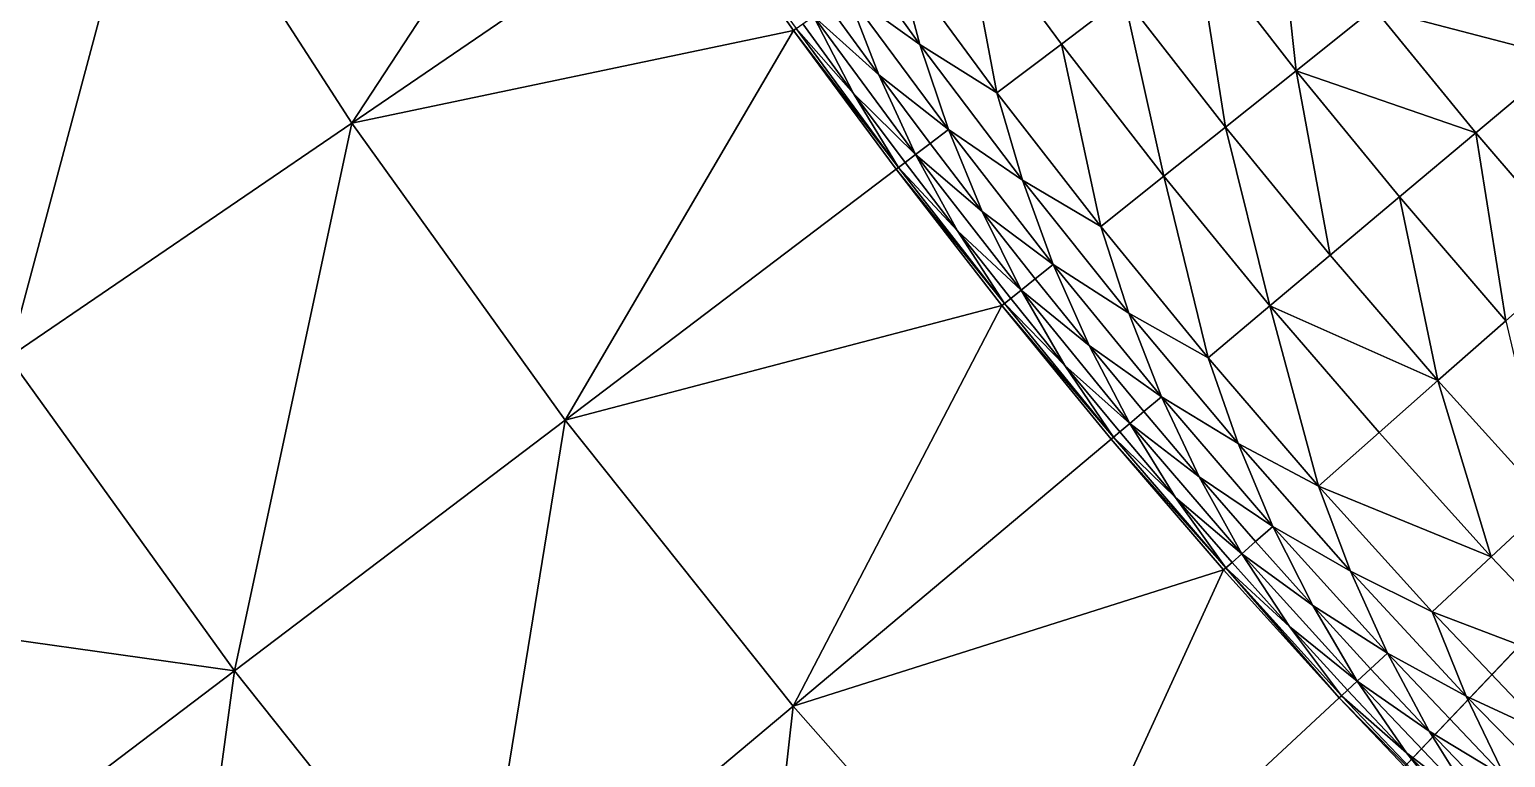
# Model space of a CAD drawing. Header units: millimetres. Extents: x -3250 to 8000, y -3250 to 3250.
# Drawn here: x -2306 to -1773, y -1722 to -1459 of the extents above; entities that cross this region are included whole.
import ezdxf

# ---------------------------------------------------------------- set-up
doc = ezdxf.new("R2010")
doc.units = ezdxf.units.MM
doc.header["$MEASUREMENT"] = 0
doc.layers.add('MESH_3D', color=2, linetype='CONTINUOUS')

msp = doc.modelspace()

# ---------------------------------------------------------------- linework, layer by layer
at = {"layer": 'MESH_3D'}
for points in [[(2150.48, 2436.79, 32500), (-3128.53, 880.23, 32500), (-2326.57, -2269.27, 32500)], [(2150.48, 2436.79, 32500), (-2326.57, -2269.27, 32500), (3105.61, 957.95, 32500)], [(3105.61, 957.95, 32500), (-2326.57, -2269.27, 32500), (-1962.36, -2590.68, 32500)], [(3105.61, 957.95, 32500), (-1962.36, -2590.68, 32500), (-1625, -2814.58, 32500)], [(-2389.21, -1460.02, 24400), (-2327.29, -1267.37, 24200), (-2261.22, -1381.8, 24200)], [(-2189.53, -1492.8, 24200), (-2261.22, -1381.8, 24200), (-2100.06, -1356.37, 24000)], [(-2189.53, -1492.8, 24200), (-2100.06, -1356.37, 24000), (-2065.6, -1408.3, 24000)], [(-2313.47, -1577.3, 24400), (-2389.21, -1460.02, 24400), (-2261.22, -1381.8, 24200)], [(-2313.47, -1577.3, 24400), (-2261.22, -1381.8, 24200), (-2189.53, -1492.8, 24200)], [(-2189.53, -1492.8, 24200), (-2065.6, -1408.3, 24000), (-2029.85, -1459.36, 24000)], [(-2028.89, -1458.67, -38.42), (-2029.85, -1459.36), (-2065.6, -1408.3)], [(-2065.6, -1408.3, 24000), (-2065.6, -1408.3), (-2029.85, -1459.36)], [(-2029.85, -1459.36, 24000), (-2065.6, -1408.3, 24000), (-2029.85, -1459.36)], [(-1848.19, -1473.88, -406.77), (-1884.36, -1427.35, -406.77), (-1855.68, -1405.62, -455.71)], [(-1848.19, -1473.88, -406.77), (-1855.68, -1405.62, -455.71), (-1820.06, -1451.45, -455.71)], [(-1984.19, -1464.4, -205.25), (-2020.08, -1414.48, -205.25), (-1992.68, -1432.64, -238.11)], [(-1984.19, -1464.4, -205.25), (-2010.57, -1445.5, -171.85), (-2020.08, -1414.48, -205.25)], [(-1956.34, -1481.87, -238.11), (-1992.68, -1432.64, -238.11), (-1968.97, -1415.6, -303.82)], [(-1933.07, -1464.24, -303.82), (-1968.97, -1415.6, -303.82), (-1910.43, -1447.1, -355.73)], [(-1956.34, -1481.87, -238.11), (-1968.97, -1415.6, -303.82), (-1933.07, -1464.24, -303.82)], [(-1873.76, -1494.27, -355.73), (-1910.43, -1447.1, -355.73), (-1884.36, -1427.35, -406.77)], [(-1873.76, -1494.27, -355.73), (-1884.36, -1427.35, -406.77), (-1848.19, -1473.88, -406.77)], [(-1820.06, -1451.45, -455.71), (-1787.22, -1425.26, -506.08), (-1751.13, -1469.38, -506.08)], [(-1751.13, -1469.38, -506.08), (-1787.22, -1425.26, -506.08), (-1721.78, -1444.74, -547.31)], [(-1984.19, -1464.4, -205.25), (-1992.68, -1432.64, -238.11), (-1956.34, -1481.87, -238.11)], [(-1999.07, -1475.38, -138.74), (-2017.3, -1450.34, -138.74), (-2010.57, -1445.5, -171.85)], [(-1984.19, -1464.4, -205.25), (-1973.91, -1495.18, -171.85), (-2010.57, -1445.5, -171.85)], [(-1999.07, -1475.38, -138.74), (-2010.57, -1445.5, -171.85), (-1973.91, -1495.18, -171.85)], [(-1999.07, -1475.38, -138.74), (-2022.64, -1454.18, -105.25), (-2017.3, -1450.34, -138.74)], [(-1895.97, -1511.98, -303.82), (-1933.07, -1464.24, -303.82), (-1910.43, -1447.1, -355.73)], [(-1895.97, -1511.98, -303.82), (-1910.43, -1447.1, -355.73), (-1873.76, -1494.27, -355.73)], [(-2008.16, -1482.09, -71.93), (-2026.48, -1456.94, -71.93), (-2022.64, -1454.18, -105.25)], [(-1999.07, -1475.38, -138.74), (-1985.75, -1504.15, -105.25), (-2022.64, -1454.18, -105.25)], [(-2008.16, -1482.09, -71.93), (-2022.64, -1454.18, -105.25), (-1985.75, -1504.15, -105.25)], [(-1848.19, -1473.88, -406.77), (-1820.06, -1451.45, -455.71), (-1783.31, -1496.37, -455.71)], [(-1783.31, -1496.37, -455.71), (-1820.06, -1451.45, -455.71), (-1751.13, -1469.38, -506.08)], [(-2112.4, -1600.08, 24200), (-2189.53, -1492.8, 24200), (-2029.85, -1459.36, 24000)], [(-2112.4, -1600.08, 24200), (-2029.85, -1459.36, 24000), (-1992.83, -1509.51, 24000)], [(-1991.89, -1508.8, -38.42), (-2029.85, -1459.36), (-2028.89, -1458.67, -38.42)], [(-1991.89, -1508.8, -38.42), (-1992.83, -1509.51), (-2029.85, -1459.36)], [(-1992.83, -1509.51, 24000), (-2029.85, -1459.36, 24000), (-2029.85, -1459.36)], [(-1992.83, -1509.51, 24000), (-2029.85, -1459.36), (-1992.83, -1509.51)], [(-2008.16, -1482.09, -71.93), (-2028.89, -1458.67, -38.42), (-2026.48, -1456.94, -71.93)], [(-2008.16, -1482.09, -71.93), (-1991.89, -1508.8, -38.42), (-2028.89, -1458.67, -38.42)], [(-1947.07, -1513.41, -205.25), (-1973.91, -1495.18, -171.85), (-1984.19, -1464.4, -205.25)], [(-1947.07, -1513.41, -205.25), (-1984.19, -1464.4, -205.25), (-1956.34, -1481.87, -238.11)], [(-1918.79, -1530.18, -238.11), (-1956.34, -1481.87, -238.11), (-1933.07, -1464.24, -303.82)], [(-1918.79, -1530.18, -238.11), (-1933.07, -1464.24, -303.82), (-1895.97, -1511.98, -303.82)], [(-1745.45, -1540.36, -455.71), (-1783.31, -1496.37, -455.71), (-1751.13, -1469.38, -506.08)], [(-1980.52, -1500.18, -138.74), (-1985.75, -1504.15, -105.25), (-1999.07, -1475.38, -138.74)], [(-1980.52, -1500.18, -138.74), (-1999.07, -1475.38, -138.74), (-1973.91, -1495.18, -171.85)], [(-1835.92, -1540.52, -355.73), (-1873.76, -1494.27, -355.73), (-1848.19, -1473.88, -406.77)], [(-1810.87, -1519.5, -406.77), (-1848.19, -1473.88, -406.77), (-1783.31, -1496.37, -455.71)], [(-1835.92, -1540.52, -355.73), (-1848.19, -1473.88, -406.77), (-1810.87, -1519.5, -406.77)], [(-1989.53, -1507.01, -71.93), (-2008.16, -1482.09, -71.93), (-1985.75, -1504.15, -105.25)], [(-1989.53, -1507.01, -71.93), (-1991.89, -1508.8, -38.42), (-2008.16, -1482.09, -71.93)], [(-1947.07, -1513.41, -205.25), (-1956.34, -1481.87, -238.11), (-1918.79, -1530.18, -238.11)], [(-2231.97, -1690.65, 24400), (-2313.47, -1577.3, 24400), (-2189.53, -1492.8, 24200)], [(-2231.97, -1690.65, 24400), (-2189.53, -1492.8, 24200), (-2112.4, -1600.08, 24200)], [(-1961.66, -1524.76, -138.74), (-1980.52, -1500.18, -138.74), (-1973.91, -1495.18, -171.85)], [(-1947.07, -1513.41, -205.25), (-1936.02, -1543.92, -171.85), (-1973.91, -1495.18, -171.85)], [(-1961.66, -1524.76, -138.74), (-1973.91, -1495.18, -171.85), (-1936.02, -1543.92, -171.85)], [(-1857.68, -1558.78, -303.82), (-1895.97, -1511.98, -303.82), (-1873.76, -1494.27, -355.73)], [(-1857.68, -1558.78, -303.82), (-1873.76, -1494.27, -355.73), (-1835.92, -1540.52, -355.73)], [(-1772.43, -1564.18, -406.77), (-1810.87, -1519.5, -406.77), (-1783.31, -1496.37, -455.71)], [(-1772.43, -1564.18, -406.77), (-1783.31, -1496.37, -455.71), (-1745.45, -1540.36, -455.71)], [(-1970.59, -1531.69, -71.93), (-1989.53, -1507.01, -71.93), (-1985.75, -1504.15, -105.25)], [(-1961.66, -1524.76, -138.74), (-1985.75, -1504.15, -105.25), (-1980.52, -1500.18, -138.74)], [(-1961.66, -1524.76, -138.74), (-1947.64, -1553.19, -105.25), (-1985.75, -1504.15, -105.25)], [(-1970.59, -1531.69, -71.93), (-1985.75, -1504.15, -105.25), (-1947.64, -1553.19, -105.25)], [(-2112.4, -1600.08, 24200), (-1992.83, -1509.51, 24000), (-1954.58, -1558.72, 24000)], [(-1953.66, -1557.99, -38.42), (-1992.83, -1509.51), (-1991.89, -1508.8, -38.42)], [(-1953.66, -1557.99, -38.42), (-1954.58, -1558.72), (-1992.83, -1509.51)], [(-1954.58, -1558.72, 24000), (-1992.83, -1509.51, 24000), (-1992.83, -1509.51)], [(-1954.58, -1558.72, 24000), (-1992.83, -1509.51), (-1954.58, -1558.72)], [(-1970.59, -1531.69, -71.93), (-1991.89, -1508.8, -38.42), (-1989.53, -1507.01, -71.93)], [(-1970.59, -1531.69, -71.93), (-1953.66, -1557.99, -38.42), (-1991.89, -1508.8, -38.42)], [(-1908.73, -1561.48, -205.25), (-1947.07, -1513.41, -205.25), (-1918.79, -1530.18, -238.11)], [(-1908.73, -1561.48, -205.25), (-1936.02, -1543.92, -171.85), (-1947.07, -1513.41, -205.25)], [(-1880.05, -1577.55, -238.11), (-1918.79, -1530.18, -238.11), (-1895.97, -1511.98, -303.82)], [(-1880.05, -1577.55, -238.11), (-1895.97, -1511.98, -303.82), (-1857.68, -1558.78, -303.82)], [(-1796.95, -1585.82, -355.73), (-1835.92, -1540.52, -355.73), (-1810.87, -1519.5, -406.77)], [(-1796.95, -1585.82, -355.73), (-1810.87, -1519.5, -406.77), (-1772.43, -1564.18, -406.77)], [(-1942.5, -1549.09, -138.74), (-1947.64, -1553.19, -105.25), (-1961.66, -1524.76, -138.74)], [(-1942.5, -1549.09, -138.74), (-1961.66, -1524.76, -138.74), (-1936.02, -1543.92, -171.85)], [(-1908.73, -1561.48, -205.25), (-1918.79, -1530.18, -238.11), (-1880.05, -1577.55, -238.11)], [(-1951.34, -1556.14, -71.93), (-1953.66, -1557.99, -38.42), (-1970.59, -1531.69, -71.93)], [(-1951.34, -1556.14, -71.93), (-1970.59, -1531.69, -71.93), (-1947.64, -1553.19, -105.25)], [(-1857.68, -1558.78, -303.82), (-1835.92, -1540.52, -355.73), (-1796.95, -1585.82, -355.73)], [(-1923.04, -1573.19, -138.74), (-1942.5, -1549.09, -138.74), (-1936.02, -1543.92, -171.85)], [(-1908.73, -1561.48, -205.25), (-1896.93, -1591.71, -171.85), (-1936.02, -1543.92, -171.85)], [(-1923.04, -1573.19, -138.74), (-1936.02, -1543.92, -171.85), (-1896.93, -1591.71, -171.85)], [(-1923.04, -1573.19, -138.74), (-1947.64, -1553.19, -105.25), (-1942.5, -1549.09, -138.74)], [(-1931.79, -1580.35, -71.93), (-1953.66, -1557.99, -38.42), (-1951.34, -1556.14, -71.93)], [(-1931.79, -1580.35, -71.93), (-1951.34, -1556.14, -71.93), (-1947.64, -1553.19, -105.25)], [(-1923.04, -1573.19, -138.74), (-1908.31, -1601.26, -105.25), (-1947.64, -1553.19, -105.25)], [(-1931.79, -1580.35, -71.93), (-1947.64, -1553.19, -105.25), (-1908.31, -1601.26, -105.25)], [(-2030.02, -1703.39, 24200), (-2112.4, -1600.08, 24200), (-1954.58, -1558.72, 24000)], [(-2030.02, -1703.39, 24200), (-1954.58, -1558.72, 24000), (-1915.11, -1606.97, 24000)], [(-1914.21, -1606.21, -38.42), (-1954.58, -1558.72), (-1953.66, -1557.99, -38.42)], [(-1914.21, -1606.21, -38.42), (-1915.11, -1606.97), (-1954.58, -1558.72)], [(-1915.11, -1606.97, 24000), (-1954.58, -1558.72, 24000), (-1954.58, -1558.72)], [(-1915.11, -1606.97, 24000), (-1954.58, -1558.72), (-1915.11, -1606.97)], [(-1931.79, -1580.35, -71.93), (-1914.21, -1606.21, -38.42), (-1953.66, -1557.99, -38.42)], [(-1869.21, -1608.58, -205.25), (-1908.73, -1561.48, -205.25), (-1880.05, -1577.55, -238.11)], [(-1869.21, -1608.58, -205.25), (-1896.93, -1591.71, -171.85), (-1908.73, -1561.48, -205.25)], [(-1840.13, -1623.93, -238.11), (-1880.05, -1577.55, -238.11), (-1857.68, -1558.78, -303.82)], [(-1818.24, -1604.61, -303.82), (-1857.68, -1558.78, -303.82), (-1796.95, -1585.82, -355.73)], [(-1840.13, -1623.93, -238.11), (-1857.68, -1558.78, -303.82), (-1818.24, -1604.61, -303.82)], [(-1756.85, -1630.12, -355.73), (-1796.95, -1585.82, -355.73), (-1772.43, -1564.18, -406.77)], [(-1903.28, -1597.04, -138.74), (-1923.04, -1573.19, -138.74), (-1896.93, -1591.71, -171.85)], [(-1903.28, -1597.04, -138.74), (-1908.31, -1601.26, -105.25), (-1923.04, -1573.19, -138.74)], [(-2437.4, -1661.79, 24600), (-2313.47, -1577.3, 24400), (-2231.97, -1690.65, 24400)], [(-1869.21, -1608.58, -205.25), (-1880.05, -1577.55, -238.11), (-1840.13, -1623.93, -238.11)], [(-1911.94, -1604.31, -71.93), (-1931.79, -1580.35, -71.93), (-1908.31, -1601.26, -105.25)], [(-1911.94, -1604.31, -71.93), (-1914.21, -1606.21, -38.42), (-1931.79, -1580.35, -71.93)], [(-1777.67, -1649.44, -303.82), (-1818.24, -1604.61, -303.82), (-1796.95, -1585.82, -355.73)], [(-1777.67, -1649.44, -303.82), (-1796.95, -1585.82, -355.73), (-1756.85, -1630.12, -355.73)], [(-1883.22, -1620.64, -138.74), (-1903.28, -1597.04, -138.74), (-1896.93, -1591.71, -171.85)], [(-1869.21, -1608.58, -205.25), (-1856.65, -1638.51, -171.85), (-1896.93, -1591.71, -171.85)], [(-1883.22, -1620.64, -138.74), (-1896.93, -1591.71, -171.85), (-1856.65, -1638.51, -171.85)], [(-2144.92, -1799.81, 24400), (-2231.97, -1690.65, 24400), (-2112.4, -1600.08, 24200)], [(-2144.92, -1799.81, 24400), (-2112.4, -1600.08, 24200), (-2030.02, -1703.39, 24200)], [(-1883.22, -1620.64, -138.74), (-1908.31, -1601.26, -105.25), (-1903.28, -1597.04, -138.74)], [(-1891.79, -1628.02, -71.93), (-1914.21, -1606.21, -38.42), (-1911.94, -1604.31, -71.93)], [(-1891.79, -1628.02, -71.93), (-1911.94, -1604.31, -71.93), (-1908.31, -1601.26, -105.25)], [(-1883.22, -1620.64, -138.74), (-1867.8, -1648.34, -105.25), (-1908.31, -1601.26, -105.25)], [(-1891.79, -1628.02, -71.93), (-1908.31, -1601.26, -105.25), (-1867.8, -1648.34, -105.25)], [(-1840.13, -1623.93, -238.11), (-1818.24, -1604.61, -303.82), (-1777.67, -1649.44, -303.82)], [(-2030.02, -1703.39, 24200), (-1915.11, -1606.97, 24000), (-1874.45, -1654.21, 24000)], [(-1873.57, -1653.43, -38.42), (-1915.11, -1606.97), (-1914.21, -1606.21, -38.42)], [(-1873.57, -1653.43, -38.42), (-1874.45, -1654.21), (-1915.11, -1606.97)], [(-1874.45, -1654.21, 24000), (-1915.11, -1606.97, 24000), (-1915.11, -1606.97)], [(-1874.45, -1654.21, 24000), (-1915.11, -1606.97), (-1874.45, -1654.21)], [(-1891.79, -1628.02, -71.93), (-1873.57, -1653.43, -38.42), (-1914.21, -1606.21, -38.42)], [(-1828.52, -1654.68, -205.25), (-1869.21, -1608.58, -205.25), (-1840.13, -1623.93, -238.11)], [(-1828.52, -1654.68, -205.25), (-1856.65, -1638.51, -171.85), (-1869.21, -1608.58, -205.25)], [(-1862.87, -1643.99, -138.74), (-1883.22, -1620.64, -138.74), (-1856.65, -1638.51, -171.85)], [(-1862.87, -1643.99, -138.74), (-1867.8, -1648.34, -105.25), (-1883.22, -1620.64, -138.74)], [(-1799.07, -1669.3, -238.11), (-1840.13, -1623.93, -238.11), (-1777.67, -1649.44, -303.82)], [(-1828.52, -1654.68, -205.25), (-1840.13, -1623.93, -238.11), (-1799.07, -1669.3, -238.11)], [(-1871.35, -1651.47, -71.93), (-1873.57, -1653.43, -38.42), (-1891.79, -1628.02, -71.93)], [(-1871.35, -1651.47, -71.93), (-1891.79, -1628.02, -71.93), (-1867.8, -1648.34, -105.25)], [(-1736, -1693.25, -303.82), (-1777.67, -1649.44, -303.82), (-1756.85, -1630.12, -355.73)], [(-1842.23, -1667.09, -138.74), (-1862.87, -1643.99, -138.74), (-1856.65, -1638.51, -171.85)], [(-1828.52, -1654.68, -205.25), (-1815.23, -1684.28, -171.85), (-1856.65, -1638.51, -171.85)], [(-1842.23, -1667.09, -138.74), (-1856.65, -1638.51, -171.85), (-1815.23, -1684.28, -171.85)], [(-1850.61, -1674.67, -71.93), (-1871.35, -1651.47, -71.93), (-1867.8, -1648.34, -105.25)], [(-1842.23, -1667.09, -138.74), (-1867.8, -1648.34, -105.25), (-1862.87, -1643.99, -138.74)], [(-1842.23, -1667.09, -138.74), (-1826.12, -1694.39, -105.25), (-1867.8, -1648.34, -105.25)], [(-1850.61, -1674.67, -71.93), (-1867.8, -1648.34, -105.25), (-1826.12, -1694.39, -105.25)], [(-1873.57, -1653.43, -38.42), (-1832.63, -1700.43), (-1874.45, -1654.21)], [(-1850.61, -1674.67, -71.93), (-1873.57, -1653.43, -38.42), (-1871.35, -1651.47, -71.93)], [(-1831.76, -1699.63, -38.42), (-1832.63, -1700.43), (-1873.57, -1653.43, -38.42)], [(-1850.61, -1674.67, -71.93), (-1831.76, -1699.63, -38.42), (-1873.57, -1653.43, -38.42)], [(-1799.07, -1669.3, -238.11), (-1777.67, -1649.44, -303.82), (-1736, -1693.25, -303.82)], [(-1942.59, -1802.46, 24200), (-2030.02, -1703.39, 24200), (-1874.45, -1654.21, 24000)], [(-1942.59, -1802.46, 24200), (-1874.45, -1654.21, 24000), (-1832.63, -1700.43, 24000)], [(-1832.63, -1700.43, 24000), (-1874.45, -1654.21, 24000), (-1874.45, -1654.21)], [(-1832.63, -1700.43, 24000), (-1874.45, -1654.21), (-1832.63, -1700.43)], [(-1786.7, -1699.76, -205.25), (-1828.52, -1654.68, -205.25), (-1799.07, -1669.3, -238.11)], [(-1786.7, -1699.76, -205.25), (-1815.23, -1684.28, -171.85), (-1828.52, -1654.68, -205.25)], [(-2351.54, -1781.22, 24600), (-2437.4, -1661.79, 24600), (-2231.97, -1690.65, 24400)], [(-1821.31, -1689.92, -138.74), (-1842.23, -1667.09, -138.74), (-1815.23, -1684.28, -171.85)], [(-1821.31, -1689.92, -138.74), (-1826.12, -1694.39, -105.25), (-1842.23, -1667.09, -138.74)], [(-1756.9, -1713.63, -238.11), (-1799.07, -1669.3, -238.11), (-1736, -1693.25, -303.82)], [(-1786.7, -1699.76, -205.25), (-1799.07, -1669.3, -238.11), (-1756.9, -1713.63, -238.11)], [(-1829.59, -1697.61, -71.93), (-1850.61, -1674.67, -71.93), (-1826.12, -1694.39, -105.25)], [(-1829.59, -1697.61, -71.93), (-1831.76, -1699.63, -38.42), (-1850.61, -1674.67, -71.93)], [(-1800.1, -1712.5, -138.74), (-1821.31, -1689.92, -138.74), (-1815.23, -1684.28, -171.85)], [(-1786.7, -1699.76, -205.25), (-1772.67, -1729.02, -171.85), (-1815.23, -1684.28, -171.85)], [(-1800.1, -1712.5, -138.74), (-1815.23, -1684.28, -171.85), (-1772.67, -1729.02, -171.85)], [(-2259.83, -1896.22, 24600), (-2351.54, -1781.22, 24600), (-2231.97, -1690.65, 24400)], [(-2259.83, -1896.22, 24600), (-2231.97, -1690.65, 24400), (-2144.92, -1799.81, 24400)], [(-1800.1, -1712.5, -138.74), (-1826.12, -1694.39, -105.25), (-1821.31, -1689.92, -138.74)], [(-1808.29, -1720.29, -71.93), (-1829.59, -1697.61, -71.93), (-1826.12, -1694.39, -105.25)], [(-1800.1, -1712.5, -138.74), (-1783.31, -1739.39, -105.25), (-1826.12, -1694.39, -105.25)], [(-1808.29, -1720.29, -71.93), (-1826.12, -1694.39, -105.25), (-1783.31, -1739.39, -105.25)], [(-1942.59, -1802.46, 24200), (-1832.63, -1700.43, 24000), (-1789.67, -1745.59, 24000)], [(-1788.82, -1744.77, -38.42), (-1832.63, -1700.43), (-1831.76, -1699.63, -38.42)], [(-1788.82, -1744.77, -38.42), (-1789.67, -1745.59), (-1832.63, -1700.43)], [(-1789.67, -1745.59, 24000), (-1832.63, -1700.43), (-1789.67, -1745.59)], [(-1789.67, -1745.59, 24000), (-1832.63, -1700.43, 24000), (-1832.63, -1700.43)], [(-1808.29, -1720.29, -71.93), (-1831.76, -1699.63, -38.42), (-1829.59, -1697.61, -71.93)], [(-1808.29, -1720.29, -71.93), (-1788.82, -1744.77, -38.42), (-1831.76, -1699.63, -38.42)], [(-1743.77, -1743.77, -205.25), (-1786.7, -1699.76, -205.25), (-1756.9, -1713.63, -238.11)], [(-1743.77, -1743.77, -205.25), (-1772.67, -1729.02, -171.85), (-1786.7, -1699.76, -205.25)], [(-2052.55, -1904.48, 24400), (-2144.92, -1799.81, 24400), (-2030.02, -1703.39, 24200)], [(-2052.55, -1904.48, 24400), (-2030.02, -1703.39, 24200), (-1942.59, -1802.46, 24200)], [(-1778.61, -1734.81, -138.74), (-1783.31, -1739.39, -105.25), (-1800.1, -1712.5, -138.74)], [(-1778.61, -1734.81, -138.74), (-1800.1, -1712.5, -138.74), (-1772.67, -1729.02, -171.85)], [(-1786.7, -1742.7, -71.93), (-1788.82, -1744.77, -38.42), (-1808.29, -1720.29, -71.93)], [(-1786.7, -1742.7, -71.93), (-1808.29, -1720.29, -71.93), (-1783.31, -1739.39, -105.25)]]:
    msp.add_3dface(points, dxfattribs=at)

doc.saveas('drawing.dxf')
